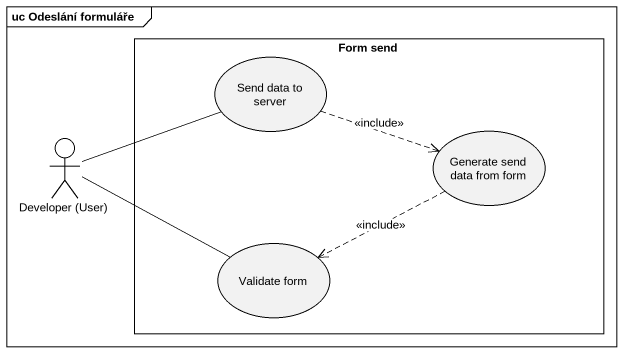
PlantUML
@startuml
mainframe uc Odeslání formuláře
rectangle "Form send" as Form_send {
  usecase "Send data to server" as Send_data_to_server
  usecase "Generate send data from form" as Generate_send_data_from_form
  usecase "Validate form" as Validate_form
}
actor "Developer (User)" as Developer_User
Send_data_to_server .right.> Generate_send_data_from_form : <<include>>
Developer_User -right- Send_data_to_server
Developer_User -right- Validate_form
Generate_send_data_from_form .left.> Validate_form : <<include>>
@enduml
